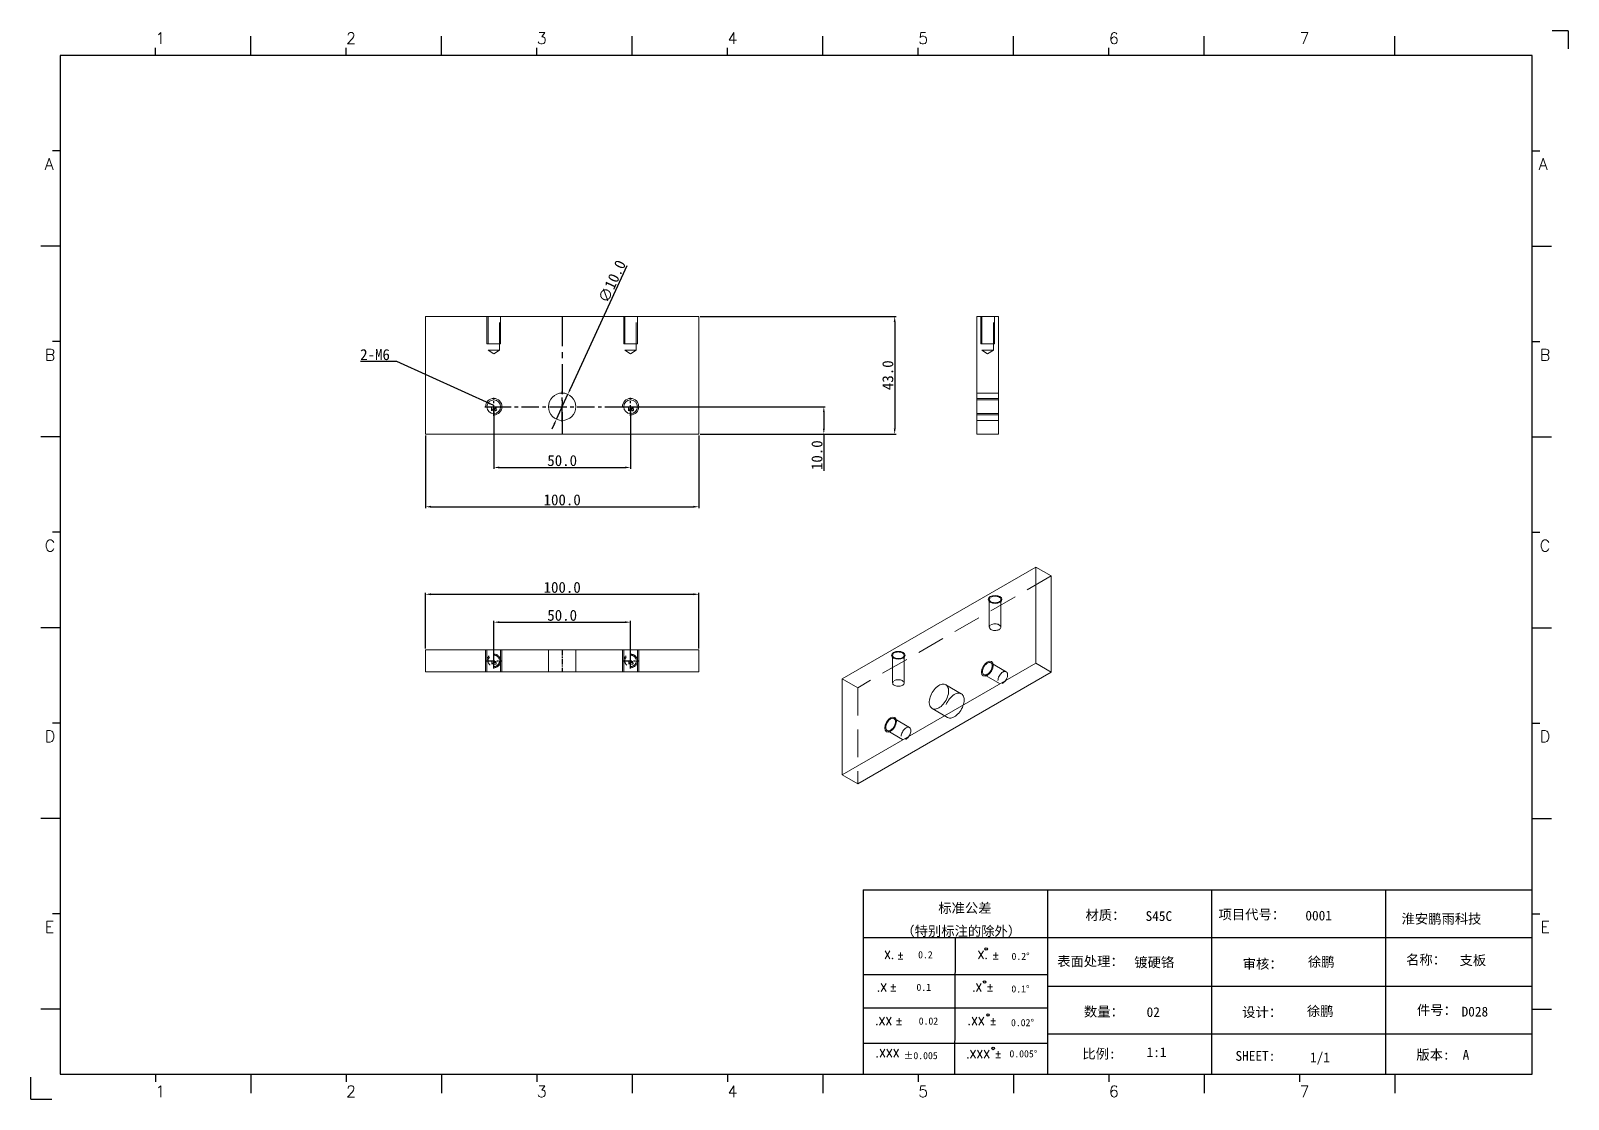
# Model space of a CAD drawing. Extents: x 83 to 30050, y -7164 to 695.
# Drawn here: x 29488 to 30050, y -3771 to -3380 of the extents above; entities that cross this region are included whole.
import ezdxf
from ezdxf.enums import TextEntityAlignment as Align

# ---------------------------------------------------------------- set-up
doc = ezdxf.new("R2010")
doc.units = 0
doc.header["$LTSCALE"] = 8
doc.header["$MEASUREMENT"] = 0
doc.header["$PDSIZE"] = 5
doc.linetypes.add('CENTER', pattern=[2, 1.25, -0.25, 0.25, -0.25])
doc.linetypes.add('HIDDEN', pattern=[1.905, 1.27, -0.635])
doc.layers.get('0').update_dxf_attribs({"linetype": 'CONTINUOUS'})
doc.layers.get('Defpoints').update_dxf_attribs({"linetype": 'CONTINUOUS'})
doc.layers.add('41', color=3, linetype='CONTINUOUS')
doc.layers.add('dim', color=82, linetype='CONTINUOUS', lineweight=9)
doc.layers.add('screw', color=33, linetype='CONTINUOUS', lineweight=13)
doc.styles.add('SIMPLEX', font='SIMPLEX')
doc.styles.get("Standard").update_dxf_attribs({"font": '', "height": 4})
doc.styles.add('TXT', font='txt.shx', dxfattribs={"bigfont": 'gbcbig.shx'})
doc.styles.get('Standard').set_extended_font_data('SimSun')
doc.dimstyles.new('ISO-25', dxfattribs={"dimtxt": 6, "dimasz": 2.5, "dimexe": 1.25, "dimexo": 0.625, "dimtad": 1, "dimdec": 1, "dimzin": 1, "dimdsep": 46, "dimtxsty": 'Standard', "dimcen": 2.5, "dimadec": 0, "dimazin": 0, "dimtm": 1e-09, "dimtfac": 1, "dimtdec": 1, "dimtmove": 0, "dimatfit": 3, "dimfxl": 1, "dimtolj": 1, "dimtzin": 0, "dimarcsym": 0})

# ---------------------------------------------------------------- blocks, each defined once
blk = doc.blocks.new('A$C0BB32EA6')
at = {"layer": '41'}
for p, q in [((90.21, 427.84), (90.21, 435.66)), ((168.4, 427.84), (168.4, 435.66)), ((168.4, 427.84), (168.4, 435.66)), ((168.4, 427.84), (168.4, 435.66)), ((246.58, 427.84), (246.58, 435.66)), ((246.58, 427.84), (246.58, 435.66)), ((324.77, 427.84), (324.77, 435.66)), ((402.96, 427.84), (402.96, 435.66)), ((481.15, 427.84), (481.15, 435.66)), ((559.34, 427.84), (559.34, 435.66)), ((51.11, 427.84), (51.11, 430.97)), ((129.3, 427.84), (129.3, 430.97)), ((129.3, 427.84), (129.3, 430.97)), ((129.3, 427.84), (129.3, 430.97)), ((207.49, 427.84), (207.49, 430.97)), ((207.49, 427.84), (207.49, 430.97)), ((285.68, 427.84), (285.68, 430.97)), ((363.87, 427.84), (363.87, 430.97)), ((442.06, 427.84), (442.06, 430.97)), ((615.63, 427.84), (12.02, 427.84)), ((12.02, 427.84), (12.02, 10.32)), ((615.63, 10.32), (615.63, 427.84)), ((12.02, 388.75), (8.89, 388.75)), ((615.63, 388.75), (618.76, 388.75)), ((12.02, 349.66), (4.2, 349.66)), ((615.63, 349.66), (623.45, 349.66)), ((12.02, 310.56), (8.89, 310.56)), ((615.63, 310.56), (618.76, 310.56)), ((12.02, 271.47), (4.2, 271.47)), ((615.63, 271.47), (623.45, 271.47)), ((12.02, 232.37), (8.89, 232.37)), ((615.63, 232.37), (618.76, 232.37)), ((12.02, 193.28), (4.2, 193.28)), ((615.63, 193.28), (623.45, 193.28)), ((12.02, 154.18), (8.89, 154.18)), ((615.63, 154.18), (618.76, 154.18)), ((12.02, 115.09), (4.2, 115.09)), ((615.63, 115.09), (623.45, 115.09)), ((341.34, 85.85), (615.63, 85.85)), ((341.34, 85.85), (341.34, 10.32)), ((416.87, 85.85), (416.87, 10.32)), ((484.16, 85.85), (484.16, 10.32)), ((555.4, 85.7), (555.4, 10.17)), ((12.02, 76), (8.89, 76)), ((615.63, 76), (618.76, 76)), ((615.63, 66.14), (341.34, 66.14)), ((378.86, 10.02), (379.1, 65.84)), ((341.34, 51.12), (416.87, 51.12)), ((615.63, 46.17), (416.87, 46.17)), ((12.02, 36.9), (4.2, 36.9)), ((341.34, 37.5), (401.12, 37.5)), ((341.34, 37.5), (416.87, 37.5)), ((615.63, 36.9), (623.45, 36.9)), ((615.63, 26.74), (416.87, 26.74)), ((341.34, 23.05), (401.87, 23.05)), ((341.34, 23.05), (401.87, 23.05)), ((341.34, 23.05), (401.87, 23.05)), ((341.34, 23.05), (401.87, 23.05)), ((341.34, 23.05), (401.87, 23.05)), ((341.34, 23.05), (416.87, 23.05)), ((12.02, 10.32), (615.63, 10.32)), ((51.11, 10.32), (51.11, 7.19)), ((90.21, 10.32), (90.21, 2.5)), ((129.3, 10.32), (129.3, 7.19)), ((168.4, 10.32), (168.4, 2.5)), ((207.49, 10.32), (207.49, 7.19)), ((246.58, 10.32), (246.58, 2.5)), ((285.68, 10.32), (285.68, 7.19)), ((324.77, 10.32), (324.77, 2.5)), ((326.34, 10.32), (401.87, 10.32)), ((363.87, 10.32), (363.87, 7.19)), ((402.96, 10.32), (402.96, 2.5)), ((442.06, 10.32), (442.06, 7.19)), ((481.15, 10.32), (481.15, 2.5)), ((520.24, 10.32), (520.24, 7.19)), ((559.34, 10.32), (559.34, 2.5))]:
    blk.add_line(p, q, dxfattribs=at)
at = {"layer": '41', "linetype": 'Continuous'}
for p, q in [((630.37, 437.94), (623.79, 437.94)), ((630.37, 437.94), (630.37, 430.59)), ((0, 0), (0, 8.98)), ((0, 0), (8.64, 0))]:
    blk.add_line(p, q, dxfattribs=at)
at = {"layer": '41'}
for centre in [(391.73, 61.61), (391.07, 48.04), (392.49, 34.54), (394.6, 20.83)]:
    blk.add_circle(centre, 0.516, dxfattribs=at)
at = {"layer": '41', "style": 'SIMPLEX'}
for s, height, p in [('1', 4.69, (51.11, 432.54)), ('2', 4.69, (129.3, 432.54)), ('3', 4.69, (207.49, 432.54)), ('4', 4.69, (285.68, 432.54)), ('5', 4.69, (363.87, 432.54)), ('6', 4.69, (442.06, 432.54)), ('7', 4.69, (520.24, 432.54)), ('A', 4.75, (5.76, 380.93)), ('A', 4.75, (618.27, 380.93)), ('B', 4.75, (5.76, 302.74)), ('B', 4.75, (618.72, 302.74)), ('C', 4.75, (5.76, 224.55)), ('C', 4.75, (618.72, 224.55)), ('D', 4.75, (5.76, 146.37)), ('D', 4.75, (618.72, 146.37)), ('E', 4.75, (5.76, 68.18)), ('E', 4.75, (618.95, 68.18)), ('X.', 3.284, (349.84, 57.49)), ('%%p', 3.284, (355.04, 57.36)), ('X.', 3.284, (388.21, 57.49)), ('%%p', 3.284, (394.07, 57.36)), ('.X', 3.284, (346.89, 44.16)), ('%%p', 3.284, (352.09, 44.33)), ('.X', 3.284, (385.9, 44.16)), ('%%p', 3.284, (391.76, 44.33)), ('.XX', 3.284, (346.2, 30.42)), ('%%p', 3.284, (354.44, 30.46)), ('.XX', 3.284, (384.11, 30.42)), ('%%p', 3.284, (393.01, 30.46)), ('.XXX', 3.284, (383.48, 16.83)), ('%%p', 3.284, (395.11, 16.95)), ('1', 4.69, (51.11, 0.87)), ('2', 4.69, (129.3, 0.87)), ('3', 4.69, (207.49, 0.87)), ('4', 4.69, (285.68, 0.87)), ('5', 4.69, (363.87, 0.87)), ('6', 4.69, (442.06, 0.87)), ('7', 4.69, (520.24, 0.87))]:
    blk.add_text(s, height=height, dxfattribs=at).set_placement(p)
at = {"layer": '41', "linetype": 'Continuous'}
for s, p in [('标准公差', (372.08, 76.36)), ('材质：', (432.42, 73.5)), ('项目代号：', (486.99, 73.71)), ('淮安鹏雨科技', (562.04, 71.96)), ('（特别标注的除外）', (356.94, 66.94)), ('表面处理：', (420.83, 54.55)), ('审核：', (496.9, 53.5)), ('名称：', (563.9, 55.18)), ('数量：', (431.79, 33.91)), ('设计：', (496.69, 33.7)), ('件号：', (568.32, 34.55)), ('比例:', (431.16, 16.65)), ('SHEET:', (493.95, 15.75)), ('1/1', (524.5, 15.18)), ('版本:', (568.11, 16.23))]:
    blk.add_text(s, height=4, dxfattribs=at).set_placement(p)
at = {"layer": '41'}
for s, p in [('0.2', (363.82, 57.75)), ('0.2%%D', (402.12, 57.11)), ('0.1', (363.14, 44.41)), ('0.1%%D', (402.07, 43.76)), ('0.02', (364.07, 30.58)), ('0.02%%D', (401.9, 29.93)), ('0.005%%D', (401.27, 17.16))]:
    blk.add_text(s, height=2.929, dxfattribs=at).set_placement(p)
at = {"layer": '41', "style": 'SIMPLEX'}
blk.add_text('.XXX', height=3.284, dxfattribs=at).set_placement((351.31, 18.87), align=Align.MIDDLE_CENTER)
at = {"layer": '41'}
blk.add_text('%%P0.005', height=2.929, dxfattribs=at).set_placement((364.87, 17.89), align=Align.MIDDLE_CENTER)
at = {"layer": '41', "linetype": 'Continuous'}
for tag, p in [('材质', (457.07, 73.08)), ('代号', (522.6, 73.29)), ('表面处理', (452.44, 54.13)), ('审核', (523.65, 54.34)), ('名称', (585.81, 54.97)), ('数量', (457.5, 33.7)), ('设计', (523.23, 34.13)), ('件号', (586.65, 33.91)), ('比例', (457.5, 17.28)), ('版本', (587.08, 16.23))]:
    blk.add_attdef(tag, p, '', height=4, dxfattribs=at)
blk = doc.blocks.new('screw_m6_l')
at = {"layer": 'screw', "color": 1, "linetype": 'CENTER', "ltscale": 0.381}
for p, q in [((-3.3, 0), (3.3, 0)), ((0, -3.3), (0, 3.3))]:
    blk.add_line(p, q, dxfattribs=at)
at = {"layer": 'screw', "color": 33}
blk.add_circle((0, 0), 2.5, dxfattribs=at)
at = {"layer": 'screw', "color": 92}
blk.add_arc((0, 0), 3, 270, 180, dxfattribs=at)
at = {"layer": 'screw', "color": 6, "style": 'TXT'}
blk.add_text('M6', height=1.2, dxfattribs=at).set_placement((-1.02, -1.5))
blk = doc.blocks.new('*D1216')
at = {"layer": 'Defpoints', "color": 0}
for p in [(29657.27, -3517.67), (29707.27, -3517.67), (29707.27, -3539.88)]:
    blk.add_point(p, dxfattribs=at)
at = {"layer": 'dim', "color": 0, "lineweight": -2}
for p, q in [((29657.27, -3518.17), (29657.27, -3540.38)), ((29707.27, -3518.17), (29707.27, -3540.38)), ((29659.27, -3539.88), (29705.27, -3539.88))]:
    blk.add_line(p, q, dxfattribs=at)
at = {"layer": 'dim', "color": 0}
for points in [[(29659.27, -3539.55), (29659.27, -3540.22), (29657.27, -3539.88)], [(29705.27, -3539.55), (29705.27, -3540.22), (29707.27, -3539.88)]]:
    blk.add_solid(points, dxfattribs=at)
at = {"layer": 'dim', "color": 0, "insert": (29682.27, -3537.38), "char_height": 4, "attachment_point": 5}
blk.add_mtext('\\A1;50.0', dxfattribs=at)
blk = doc.blocks.new('*D1217')
at = {"layer": 'Defpoints', "color": 0}
for p in [(29632.27, -3527.67), (29732.27, -3527.67), (29732.27, -3554.24)]:
    blk.add_point(p, dxfattribs=at)
at = {"layer": 'dim', "color": 0, "lineweight": -2}
for p, q in [((29632.27, -3528.17), (29632.27, -3554.74)), ((29732.27, -3528.17), (29732.27, -3554.74)), ((29634.27, -3554.24), (29730.27, -3554.24))]:
    blk.add_line(p, q, dxfattribs=at)
at = {"layer": 'dim', "color": 0}
for points in [[(29634.27, -3553.9), (29634.27, -3554.57), (29632.27, -3554.24)], [(29730.27, -3553.9), (29730.27, -3554.57), (29732.27, -3554.24)]]:
    blk.add_solid(points, dxfattribs=at)
at = {"layer": 'dim', "color": 0, "insert": (29682.27, -3551.74), "char_height": 4, "attachment_point": 5}
blk.add_mtext('\\A1;100.0', dxfattribs=at)
blk = doc.blocks.new('*D1219')
at = {"layer": 'Defpoints', "color": 0}
for p in [(29684.36, -3513.13), (29680.19, -3522.22)]:
    blk.add_point(p, dxfattribs=at)
at = {"layer": 'dim', "color": 0, "lineweight": -2}
for p, q in [((29705.88, -3466.16), (29685.19, -3511.31)), ((29680.19, -3522.22), (29684.36, -3513.13)), ((29679.36, -3524.04), (29678.53, -3525.86))]:
    blk.add_line(p, q, dxfattribs=at)
at = {"layer": 'dim', "color": 0}
for points in [[(29684.89, -3511.17), (29685.49, -3511.45), (29684.36, -3513.13)], [(29679.06, -3523.9), (29679.66, -3524.18), (29680.19, -3522.22)]]:
    blk.add_solid(points, dxfattribs=at)
at = {"layer": 'dim', "color": 0, "insert": (29700.51, -3471.89), "char_height": 4, "attachment_point": 5, "rotation": 65.3822}
blk.add_mtext('\\A1;∅10.0', dxfattribs=at)
blk = doc.blocks.new('screw_m5_g')
at = {"layer": 'screw', "color": 1, "linetype": 'CENTER', "ltscale": 0.3175}
for p, q in [((-2.75, 0), (2.75, 0)), ((0, -2.75), (0, 2.75))]:
    blk.add_line(p, q, dxfattribs=at)
at = {"layer": 'screw', "color": 33, "linetype": 'HIDDEN', "ltscale": 0.3175}
blk.add_circle((0, 0), 2.1, dxfattribs=at)
at = {"layer": 'screw', "color": 92, "linetype": 'HIDDEN', "ltscale": 0.3175}
blk.add_arc((0, 0), 2.5, 270, 180, dxfattribs=at)
at = {"layer": 'screw', "color": 6, "style": 'TXT'}
blk.add_text('M5', height=1, dxfattribs=at).set_placement((-0.85, -1.25))
blk = doc.blocks.new('*D1222')
at = {"layer": 'Defpoints', "color": 0}
for p in [(29707.27, -3596.43), (29657.27, -3610.57), (29707.27, -3610.57)]:
    blk.add_point(p, dxfattribs=at)
at = {"layer": 'dim', "color": 0, "lineweight": -2}
for p, q in [((29657.27, -3610.07), (29657.27, -3595.93)), ((29659.27, -3596.43), (29705.27, -3596.43)), ((29707.27, -3610.07), (29707.27, -3595.93))]:
    blk.add_line(p, q, dxfattribs=at)
at = {"layer": 'dim', "color": 0}
for points in [[(29659.27, -3596.1), (29659.27, -3596.76), (29657.27, -3596.43)], [(29705.27, -3596.1), (29705.27, -3596.76), (29707.27, -3596.43)]]:
    blk.add_solid(points, dxfattribs=at)
at = {"layer": 'dim', "color": 0, "insert": (29682.27, -3593.93), "char_height": 4, "attachment_point": 5}
blk.add_mtext('\\A1;50.0', dxfattribs=at)
blk = doc.blocks.new('*D1223')
at = {"layer": 'Defpoints', "color": 0}
for p in [(29732.27, -3586.22), (29632.27, -3606.57), (29732.27, -3606.57)]:
    blk.add_point(p, dxfattribs=at)
at = {"layer": 'dim', "color": 0, "lineweight": -2}
for p, q in [((29632.27, -3606.07), (29632.27, -3585.72)), ((29732.27, -3606.07), (29732.27, -3585.72)), ((29634.27, -3586.22), (29730.27, -3586.22))]:
    blk.add_line(p, q, dxfattribs=at)
at = {"layer": 'dim', "color": 0}
for points in [[(29634.27, -3585.89), (29634.27, -3586.56), (29632.27, -3586.22)], [(29730.27, -3585.89), (29730.27, -3586.56), (29732.27, -3586.22)]]:
    blk.add_solid(points, dxfattribs=at)
at = {"layer": 'dim', "color": 0, "insert": (29682.27, -3583.72), "char_height": 4, "attachment_point": 5}
blk.add_mtext('\\A1;100.0', dxfattribs=at)
blk = doc.blocks.new('*D1390')
at = {"layer": 'Defpoints', "color": 0}
for p in [(29707.27, -3517.67), (29732.27, -3527.67), (29777.93, -3527.67)]:
    blk.add_point(p, dxfattribs=at)
at = {"layer": 'dim', "color": 0, "lineweight": -2}
for p, q in [((29707.77, -3517.67), (29778.43, -3517.67)), ((29777.93, -3519.67), (29777.93, -3525.67)), ((29732.77, -3527.67), (29778.43, -3527.67)), ((29777.93, -3527.67), (29777.93, -3541.12))]:
    blk.add_line(p, q, dxfattribs=at)
at = {"layer": 'dim', "color": 0}
for points in [[(29777.59, -3519.67), (29778.26, -3519.67), (29777.93, -3517.67)], [(29777.59, -3525.67), (29778.26, -3525.67), (29777.93, -3527.67)]]:
    blk.add_solid(points, dxfattribs=at)
at = {"layer": 'dim', "color": 0, "insert": (29775.43, -3535.4), "char_height": 4, "attachment_point": 5, "rotation": 90}
blk.add_mtext('\\A1;10.0', dxfattribs=at)
blk = doc.blocks.new('*D1391')
at = {"layer": 'Defpoints', "color": 0}
for p in [(29732.27, -3484.67), (29732.27, -3527.67), (29803.83, -3527.67)]:
    blk.add_point(p, dxfattribs=at)
at = {"layer": 'dim', "color": 0, "lineweight": -2}
for p, q in [((29732.77, -3484.67), (29804.33, -3484.67)), ((29803.83, -3486.67), (29803.83, -3525.67)), ((29732.77, -3527.67), (29804.33, -3527.67))]:
    blk.add_line(p, q, dxfattribs=at)
at = {"layer": 'dim', "color": 0}
for points in [[(29803.49, -3486.67), (29804.16, -3486.67), (29803.83, -3484.67)], [(29803.49, -3525.67), (29804.16, -3525.67), (29803.83, -3527.67)]]:
    blk.add_solid(points, dxfattribs=at)
at = {"layer": 'dim', "color": 0, "insert": (29801.33, -3506.17), "char_height": 4, "attachment_point": 5, "rotation": 90}
blk.add_mtext('\\A1;43.0', dxfattribs=at)

msp = doc.modelspace()

# ---------------------------------------------------------------- linework, layer by layer
at = {"color": 7, "linetype": 'Continuous', "lineweight": 15}
for p, q in [((29732.275, -3484.674), (29632.275, -3484.674)), ((29632.275, -3484.674), (29632.275, -3527.674)), ((29732.275, -3527.674), (29732.275, -3484.674)), ((29833.797, -3527.674), (29833.797, -3484.674)), ((29833.797, -3484.674), (29841.797, -3484.674)), ((29841.797, -3527.674), (29841.797, -3484.674)), ((29632.275, -3527.674), (29732.275, -3527.674)), ((29833.797, -3527.674), (29841.797, -3527.674)), ((29855.368, -3576.274), (29784.657, -3617.094)), ((29855.368, -3611.385), (29855.368, -3576.274)), ((29855.368, -3576.274), (29861.025, -3579.54)), ((29861.025, -3614.651), (29861.025, -3579.54)), ((29632.275, -3606.565), (29732.275, -3606.565)), ((29632.275, -3606.565), (29632.275, -3614.565)), ((29732.275, -3606.565), (29732.275, -3614.565)), ((29784.657, -3652.206), (29855.368, -3611.385)), ((29855.368, -3611.385), (29861.025, -3614.651)), ((29632.275, -3614.565), (29732.275, -3614.565)), ((29784.657, -3617.094), (29784.657, -3652.206)), ((29790.314, -3655.471), (29861.025, -3614.651)), ((29784.657, -3652.206), (29790.314, -3655.471))]:
    msp.add_line(p, q, dxfattribs=at)
at = {"color": 7, "linetype": 'Continuous', "lineweight": 0}
for p, q in [((29654.775, -3484.674), (29654.775, -3494.674)), ((29659.775, -3484.674), (29659.775, -3494.674)), ((29704.775, -3484.674), (29704.775, -3494.674)), ((29709.775, -3484.674), (29709.775, -3494.674)), ((29835.297, -3484.674), (29835.297, -3494.674)), ((29835.297, -3484.674), (29835.297, -3494.674)), ((29840.297, -3484.674), (29840.297, -3494.674)), ((29840.297, -3484.674), (29840.297, -3494.674)), ((29833.797, -3514.674), (29841.797, -3514.674)), ((29833.797, -3514.674), (29841.797, -3514.674)), ((29833.797, -3520.674), (29841.797, -3520.674)), ((29833.797, -3520.674), (29841.797, -3520.674)), ((29654.275, -3606.565), (29654.275, -3614.565)), ((29660.275, -3606.565), (29660.275, -3614.565)), ((29704.275, -3606.565), (29704.275, -3614.565)), ((29710.275, -3606.565), (29710.275, -3614.565))]:
    msp.add_line(p, q, dxfattribs=at)
at = {"color": 7, "linetype": 'HIDDEN', "lineweight": 0}
for p, q in [((29655.175, -3484.674), (29655.175, -3497.074)), ((29659.375, -3497.074), (29659.375, -3484.674)), ((29705.175, -3484.674), (29705.175, -3497.074)), ((29709.375, -3497.074), (29709.375, -3484.674)), ((29835.697, -3484.674), (29835.697, -3497.074)), ((29839.897, -3497.074), (29839.897, -3484.674)), ((29654.775, -3494.674), (29659.775, -3494.674)), ((29704.775, -3494.674), (29709.775, -3494.674)), ((29835.297, -3494.674), (29840.297, -3494.674)), ((29835.297, -3494.674), (29840.297, -3494.674)), ((29655.175, -3497.074), (29657.275, -3497.074)), ((29655.175, -3497.074), (29657.275, -3498.336)), ((29657.275, -3497.074), (29659.375, -3497.074)), ((29657.275, -3498.336), (29659.375, -3497.074)), ((29705.175, -3497.074), (29707.275, -3497.074)), ((29705.175, -3497.074), (29707.275, -3498.336)), ((29707.275, -3497.074), (29709.375, -3497.074)), ((29707.275, -3498.336), (29709.375, -3497.074)), ((29835.697, -3497.074), (29839.897, -3497.074)), ((29835.697, -3497.074), (29837.797, -3498.336)), ((29837.797, -3498.336), (29839.897, -3497.074)), ((29841.797, -3512.674), (29833.797, -3512.674)), ((29841.797, -3515.174), (29833.797, -3515.174)), ((29833.797, -3520.174), (29841.797, -3520.174)), ((29833.797, -3522.674), (29841.797, -3522.674)), ((29861.025, -3579.54), (29790.314, -3620.36)), ((29838.419, -3588.112), (29838.419, -3598.237)), ((29842.619, -3598.237), (29842.619, -3588.112)), ((29654.775, -3606.565), (29654.775, -3614.565)), ((29659.775, -3614.565), (29659.775, -3606.565)), ((29677.275, -3606.565), (29677.275, -3614.565)), ((29687.275, -3614.565), (29687.275, -3606.565)), ((29704.775, -3606.565), (29704.775, -3614.565)), ((29709.775, -3614.565), (29709.775, -3606.565)), ((29803.063, -3608.522), (29803.063, -3618.647)), ((29807.263, -3618.647), (29807.263, -3608.522)), ((29844.597, -3614.525), (29838.94, -3611.26)), ((29784.657, -3617.094), (29790.314, -3620.36)), ((29828.169, -3622.565), (29822.512, -3619.3)), ((29836.44, -3615.59), (29842.097, -3618.856)), ((29790.314, -3620.36), (29790.314, -3655.471)), ((29817.513, -3627.96), (29823.17, -3631.226)), ((29801.085, -3636), (29806.742, -3639.266)), ((29809.242, -3634.936), (29803.585, -3631.67))]:
    msp.add_line(p, q, dxfattribs=at)
at = {"color": 1, "linetype": 'CENTER', "ltscale": 1.0922}
msp.add_line((29682.275, -3484.674), (29682.275, -3527.674), dxfattribs=at)
at = {"color": 1, "linetype": 'CENTER', "ltscale": 0.635}
for p, q in [((29682.275, -3523.174), (29682.275, -3512.174)), ((29657.275, -3517.674), (29707.275, -3517.674))]:
    msp.add_line(p, q, dxfattribs=at)
at = {"color": 1, "linetype": 'CENTER', "ltscale": 0.381}
for p, q in [((29653.975, -3517.674), (29660.575, -3517.674)), ((29657.275, -3520.974), (29657.275, -3514.374)), ((29703.975, -3517.674), (29710.575, -3517.674)), ((29707.275, -3520.974), (29707.275, -3514.374))]:
    msp.add_line(p, q, dxfattribs=at)
at = {"color": 1, "linetype": 'CENTER', "ltscale": 0.3175}
for p, q in [((29657.275, -3613.315), (29657.275, -3607.815)), ((29707.275, -3613.315), (29707.275, -3607.815)), ((29654.525, -3610.565), (29660.025, -3610.565)), ((29704.525, -3610.565), (29710.025, -3610.565))]:
    msp.add_line(p, q, dxfattribs=at)
at = {"color": 1, "linetype": 'CENTER', "ltscale": 0.2032}
msp.add_line((29682.275, -3606.565), (29682.275, -3614.565), dxfattribs=at)
at = {"color": 7, "linetype": 'Continuous', "lineweight": 0, "flags": 128}
for points in [[(29838.751, -3587.091), (29838.209, -3587.559), (29838.019, -3588.112), (29838.209, -3588.664), (29838.751, -3589.132), (29839.562, -3589.445), (29840.519, -3589.555), (29841.475, -3589.445), (29842.286, -3589.132), (29842.828, -3588.664), (29843.019, -3588.112), (29842.828, -3587.559), (29842.286, -3587.091), (29841.475, -3586.778), (29840.519, -3586.669), (29839.562, -3586.778), (29838.751, -3587.091)], [(29803.395, -3607.501), (29802.854, -3607.97), (29802.663, -3608.522), (29802.854, -3609.074), (29803.395, -3609.543), (29804.207, -3609.855), (29805.163, -3609.965), (29806.12, -3609.855), (29806.931, -3609.543), (29807.473, -3609.074), (29807.663, -3608.522), (29807.473, -3607.97), (29806.931, -3607.501), (29806.12, -3607.189), (29805.163, -3607.079), (29804.207, -3607.189), (29803.395, -3607.501)], [(29837.69, -3615.874), (29836.878, -3616.157), (29836.19, -3616.023), (29835.73, -3615.494), (29835.569, -3614.649), (29835.73, -3613.619), (29836.19, -3612.559), (29836.878, -3611.63), (29837.69, -3610.975), (29838.502, -3610.693), (29839.19, -3610.827), (29839.65, -3611.356), (29839.811, -3612.2), (29839.65, -3613.231), (29839.19, -3614.291), (29838.502, -3615.219), (29837.69, -3615.874)], [(29802.335, -3636.285), (29801.523, -3636.567), (29800.835, -3636.433), (29800.375, -3635.904), (29800.213, -3635.06), (29800.375, -3634.029), (29800.835, -3632.969), (29801.523, -3632.041), (29802.335, -3631.385), (29803.147, -3631.103), (29803.835, -3631.237), (29804.295, -3631.766), (29804.456, -3632.61), (29804.295, -3633.641), (29803.835, -3634.701), (29803.147, -3635.63), (29802.335, -3636.285)]]:
    msp.add_lwpolyline(points, dxfattribs=at)
at = {"color": 7, "linetype": 'HIDDEN', "lineweight": 0, "flags": 128}
for points in [[(29839.034, -3587.255), (29839.342, -3587.108), (29839.692, -3586.997), (29840.072, -3586.927), (29840.469, -3586.9), (29840.867, -3586.916), (29841.252, -3586.976), (29841.612, -3587.077), (29841.931, -3587.215), (29842.2, -3587.385), (29842.408, -3587.582), (29842.547, -3587.798), (29842.613, -3588.025), (29842.604, -3588.256), (29842.519, -3588.481), (29842.362, -3588.693), (29842.138, -3588.884), (29841.856, -3589.047), (29841.525, -3589.176), (29841.158, -3589.267), (29840.768, -3589.316), (29840.369, -3589.321), (29839.975, -3589.283), (29839.601, -3589.202), (29839.26, -3589.082), (29838.965, -3588.927), (29838.725, -3588.743), (29838.551, -3588.535), (29838.448, -3588.313), (29838.419, -3588.083), (29838.467, -3587.854), (29838.588, -3587.635), (29838.779, -3587.432), (29839.034, -3587.255)], [(29839.034, -3597.38), (29839.342, -3597.233), (29839.692, -3597.122), (29840.072, -3597.052), (29840.469, -3597.025), (29840.867, -3597.041), (29841.252, -3597.101), (29841.612, -3597.202), (29841.931, -3597.34), (29842.2, -3597.51), (29842.408, -3597.707), (29842.547, -3597.923), (29842.613, -3598.15), (29842.604, -3598.381), (29842.519, -3598.606), (29842.362, -3598.818), (29842.138, -3599.009), (29841.856, -3599.172), (29841.525, -3599.301), (29841.158, -3599.392), (29840.768, -3599.441), (29840.369, -3599.446), (29839.975, -3599.408), (29839.601, -3599.327), (29839.26, -3599.207), (29838.965, -3599.052), (29838.725, -3598.868), (29838.551, -3598.661), (29838.448, -3598.438), (29838.419, -3598.208), (29838.467, -3597.979), (29838.588, -3597.76), (29838.779, -3597.557), (29839.034, -3597.38)], [(29803.678, -3607.665), (29803.986, -3607.518), (29804.337, -3607.408), (29804.717, -3607.337), (29805.113, -3607.31), (29805.511, -3607.326), (29805.897, -3607.386), (29806.256, -3607.487), (29806.576, -3607.625), (29806.844, -3607.795), (29807.052, -3607.992), (29807.192, -3608.208), (29807.258, -3608.436), (29807.248, -3608.666), (29807.164, -3608.891), (29807.006, -3609.103), (29806.783, -3609.294), (29806.5, -3609.457), (29806.17, -3609.586), (29805.803, -3609.677), (29805.413, -3609.726), (29805.013, -3609.731), (29804.62, -3609.693), (29804.246, -3609.612), (29803.905, -3609.492), (29803.609, -3609.337), (29803.37, -3609.153), (29803.196, -3608.946), (29803.092, -3608.723), (29803.064, -3608.493), (29803.111, -3608.264), (29803.233, -3608.045), (29803.424, -3607.842), (29803.678, -3607.665)], [(29803.678, -3617.79), (29803.986, -3617.643), (29804.337, -3617.533), (29804.717, -3617.462), (29805.113, -3617.435), (29805.511, -3617.452), (29805.897, -3617.511), (29806.256, -3617.612), (29806.576, -3617.75), (29806.844, -3617.921), (29807.052, -3618.117), (29807.192, -3618.333), (29807.258, -3618.561), (29807.248, -3618.791), (29807.164, -3619.016), (29807.006, -3619.228), (29806.783, -3619.419), (29806.5, -3619.582), (29806.17, -3619.711), (29805.803, -3619.802), (29805.413, -3619.851), (29805.013, -3619.856), (29804.62, -3619.818), (29804.246, -3619.738), (29803.905, -3619.618), (29803.609, -3619.463), (29803.37, -3619.278), (29803.196, -3619.071), (29803.092, -3618.848), (29803.064, -3618.618), (29803.111, -3618.389), (29803.233, -3618.17), (29803.424, -3617.968), (29803.678, -3617.79)], [(29841.579, -3617.711), (29841.606, -3617.341), (29841.686, -3616.951), (29841.816, -3616.554), (29841.993, -3616.16), (29842.211, -3615.783), (29842.463, -3615.433), (29842.742, -3615.121), (29843.04, -3614.857), (29843.347, -3614.649), (29843.654, -3614.503), (29843.952, -3614.423), (29844.231, -3614.412), (29844.483, -3614.471), (29844.701, -3614.597), (29844.878, -3614.786), (29845.008, -3615.033), (29845.088, -3615.331), (29845.115, -3615.67), (29845.088, -3616.04), (29845.008, -3616.43), (29844.878, -3616.827), (29844.701, -3617.221), (29844.483, -3617.598), (29844.231, -3617.948), (29843.952, -3618.26), (29843.654, -3618.524), (29843.347, -3618.732), (29843.04, -3618.878), (29842.742, -3618.958), (29842.463, -3618.969), (29842.211, -3618.91), (29841.993, -3618.784), (29841.816, -3618.595), (29841.686, -3618.348), (29841.606, -3618.05), (29841.579, -3617.711)], [(29829.205, -3624.855), (29829.178, -3624.368), (29829.098, -3623.92), (29828.966, -3623.518), (29828.784, -3623.166), (29828.555, -3622.871), (29828.282, -3622.637), (29827.97, -3622.467), (29827.622, -3622.365), (29827.245, -3622.331), (29826.844, -3622.367), (29826.426, -3622.471), (29825.996, -3622.642), (29825.56, -3622.878), (29825.127, -3623.174), (29824.702, -3623.527), (29824.291, -3623.931), (29823.902, -3624.38), (29823.539, -3624.867), (29823.208, -3625.385), (29822.915, -3625.926), (29822.663, -3626.482), (29822.457, -3627.043), (29822.3, -3627.603), (29822.194, -3628.152), (29822.141, -3628.681), (29822.141, -3629.184), (29822.194, -3629.652), (29822.3, -3630.078), (29822.457, -3630.456), (29822.663, -3630.78), (29822.915, -3631.045), (29823.208, -3631.247), (29823.539, -3631.384), (29823.902, -3631.452), (29824.291, -3631.451), (29824.702, -3631.381), (29825.127, -3631.243), (29825.56, -3631.039), (29825.996, -3630.773), (29826.426, -3630.447), (29826.844, -3630.068), (29827.245, -3629.64), (29827.622, -3629.172), (29827.97, -3628.668), (29828.282, -3628.138), (29828.555, -3627.589), (29828.784, -3627.029), (29828.966, -3626.467), (29829.098, -3625.912), (29829.178, -3625.372), (29829.205, -3624.855)], [(29806.224, -3638.121), (29806.251, -3637.751), (29806.331, -3637.361), (29806.461, -3636.964), (29806.637, -3636.57), (29806.855, -3636.193), (29807.108, -3635.843), (29807.387, -3635.531), (29807.685, -3635.268), (29807.992, -3635.059), (29808.299, -3634.913), (29808.596, -3634.833), (29808.876, -3634.823), (29809.128, -3634.881), (29809.346, -3635.007), (29809.523, -3635.196), (29809.653, -3635.444), (29809.733, -3635.741), (29809.759, -3636.08), (29809.733, -3636.45), (29809.653, -3636.84), (29809.523, -3637.238), (29809.346, -3637.631), (29809.128, -3638.008), (29808.876, -3638.358), (29808.596, -3638.67), (29808.299, -3638.934), (29807.992, -3639.142), (29807.685, -3639.288), (29807.387, -3639.368), (29807.108, -3639.379), (29806.855, -3639.32), (29806.637, -3639.195), (29806.461, -3639.005), (29806.331, -3638.758), (29806.251, -3638.46), (29806.224, -3638.121)]]:
    msp.add_lwpolyline(points, dxfattribs=at)
at = {"color": 7, "linetype": 'Continuous', "lineweight": 15, "flags": 128}
for points in [[(29839.458, -3612.404), (29839.431, -3612.065), (29839.351, -3611.768), (29839.221, -3611.52), (29839.044, -3611.331), (29838.826, -3611.205), (29838.574, -3611.147), (29838.295, -3611.158), (29837.997, -3611.237), (29837.69, -3611.383), (29837.383, -3611.592), (29837.086, -3611.856), (29836.806, -3612.167), (29836.554, -3612.517), (29836.336, -3612.894), (29836.159, -3613.288), (29836.029, -3613.686), (29835.949, -3614.075), (29835.922, -3614.445), (29835.949, -3614.784), (29836.029, -3615.082), (29836.159, -3615.329), (29836.336, -3615.519), (29836.554, -3615.645), (29836.806, -3615.703), (29837.086, -3615.692), (29837.383, -3615.612), (29837.69, -3615.466), (29837.997, -3615.258), (29838.295, -3614.994), (29838.574, -3614.682), (29838.826, -3614.333), (29839.044, -3613.955), (29839.221, -3613.562), (29839.351, -3613.164), (29839.431, -3612.774), (29839.458, -3612.404)], [(29823.548, -3621.589), (29823.521, -3621.103), (29823.441, -3620.655), (29823.309, -3620.252), (29823.127, -3619.9), (29822.898, -3619.605), (29822.625, -3619.371), (29822.313, -3619.202), (29821.965, -3619.099), (29821.588, -3619.065), (29821.188, -3619.101), (29820.769, -3619.205), (29820.339, -3619.376), (29819.904, -3619.612), (29819.47, -3619.909), (29819.045, -3620.262), (29818.634, -3620.666), (29818.245, -3621.115), (29817.882, -3621.602), (29817.551, -3622.12), (29817.258, -3622.66), (29817.007, -3623.216), (29816.801, -3623.778), (29816.643, -3624.337), (29816.537, -3624.886), (29816.484, -3625.416), (29816.484, -3625.918), (29816.537, -3626.386), (29816.643, -3626.813), (29816.801, -3627.191), (29817.007, -3627.514), (29817.258, -3627.78), (29817.551, -3627.982), (29817.882, -3628.118), (29818.245, -3628.186), (29818.634, -3628.185), (29819.045, -3628.115), (29819.47, -3627.977), (29819.904, -3627.774), (29820.339, -3627.507), (29820.769, -3627.181), (29821.188, -3626.802), (29821.588, -3626.375), (29821.965, -3625.906), (29822.313, -3625.402), (29822.625, -3624.872), (29822.898, -3624.323), (29823.127, -3623.763), (29823.309, -3623.202), (29823.441, -3622.646), (29823.521, -3622.106), (29823.548, -3621.589)], [(29804.103, -3632.815), (29804.076, -3632.476), (29803.996, -3632.178), (29803.866, -3631.931), (29803.689, -3631.741), (29803.471, -3631.615), (29803.219, -3631.557), (29802.939, -3631.568), (29802.642, -3631.647), (29802.335, -3631.794), (29802.028, -3632.002), (29801.73, -3632.266), (29801.451, -3632.577), (29801.199, -3632.927), (29800.981, -3633.305), (29800.804, -3633.698), (29800.674, -3634.096), (29800.594, -3634.486), (29800.567, -3634.856), (29800.594, -3635.195), (29800.674, -3635.492), (29800.804, -3635.739), (29800.981, -3635.929), (29801.199, -3636.055), (29801.451, -3636.113), (29801.73, -3636.102), (29802.028, -3636.023), (29802.335, -3635.876), (29802.642, -3635.668), (29802.939, -3635.404), (29803.219, -3635.093), (29803.471, -3634.743), (29803.689, -3634.365), (29803.866, -3633.972), (29803.996, -3633.574), (29804.076, -3633.184), (29804.103, -3632.815)]]:
    msp.add_lwpolyline(points, dxfattribs=at)
at = {"color": 7, "linetype": 'Continuous', "lineweight": 15}
msp.add_circle((29682.275, -3517.674), 5, dxfattribs=at)

# ---------------------------------------------------------------- block references
at = {"layer": '41', "linetype": 'Continuous', "xscale": 0.8916100448277575, "yscale": 0.8916100448259385, "zscale": 0.8916100448256004}
msp.add_blockref('A$C0BB32EA6', (29488.006, -3770.762), dxfattribs=at).add_auto_attribs({'版本': 'A', '件号': 'D028', '名称': '支板', '设计': '徐鹏', '审核': '徐鹏', '代号': '0001', '比例': '1:1', '数量': '02', '表面处理': '镀硬铬', '材质': 'S45C'})
at = {"layer": 'screw'}
for name, p in [('screw_m6_l', (29657.275, -3517.674)), ('screw_m6_l', (29707.275, -3517.674)), ('screw_m5_g', (29657.275, -3610.565)), ('screw_m5_g', (29707.275, -3610.565))]:
    msp.add_blockref(name, p, dxfattribs=at)

# ---------------------------------------------------------------- texts
at = {"layer": 'dim', "insert": (29619.304, -3500.696), "char_height": 4, "attachment_point": 9}
msp.add_mtext('\\A1;2-M6 ', dxfattribs=at)

# ---------------------------------------------------------------- dimensions: what is measured, and where the dimension line sits
at = {"layer": 'dim'}
dim = msp.add_diameter_dim_2p(p1=(29680.192, -3522.22), p2=(29684.358, -3513.129), dimstyle='ISO-25', override={"dimtxt": 2.5, "dimasz": 2, "dimexe": 0.49975, "dimexo": 0.49975, "dimgap": 0.49975}, dxfattribs=at)
dim.commit()
dim.dimension.update_dxf_attribs({"geometry": '*D1219', "text_midpoint": (29702.778, -3472.928), "dimtype": 163})
for base, p1, picture, middle in [((29803.826, -3527.674), (29732.275, -3484.674), '*D1391', (29801.326, -3506.174)), ((29777.926, -3527.674), (29707.275, -3517.674), '*D1390', (29775.426, -3535.396))]:
    dim = msp.add_linear_dim(base=base, p1=p1, p2=(29732.275, -3527.674), angle=90, dimstyle='ISO-25', override={"dimtxt": 2.5, "dimasz": 2, "dimexe": 0.49975, "dimexo": 0.49975, "dimgap": 0.49975}, dxfattribs=at)
    dim.commit()
    dim.dimension.update_dxf_attribs({"geometry": picture, "text_midpoint": middle})
for base, p1, p2, picture, middle in [((29707.275, -3539.882), (29657.275, -3517.674), (29707.275, -3517.674), '*D1216', (29682.275, -3537.382)), ((29732.275, -3554.236), (29632.275, -3527.674), (29732.275, -3527.674), '*D1217', (29682.275, -3551.737)), ((29732.275, -3586.224), (29632.275, -3606.565), (29732.275, -3606.565), '*D1223', (29682.275, -3583.724)), ((29707.275, -3596.431), (29657.275, -3610.565), (29707.275, -3610.565), '*D1222', (29682.275, -3593.931))]:
    dim = msp.add_linear_dim(base=base, p1=p1, p2=p2, dimstyle='ISO-25', override={"dimtxt": 2.5, "dimasz": 2, "dimexe": 0.49975, "dimexo": 0.49975, "dimgap": 0.49975}, dxfattribs=at)
    dim.commit()
    dim.dimension.update_dxf_attribs({"geometry": picture, "text_midpoint": middle})

# ---------------------------------------------------------------- leaders
at = {"layer": 'dim', "annotation_type": 0, "has_hookline": 1, "hookline_direction": 1, "text_width": 10.8}
msp.add_leader([(29657.275, -3517.203), (29621.804, -3501.196), (29619.804, -3501.196)], dimstyle='ISO-25', override={"dimtxt": 2.5, "dimasz": 2, "dimexe": 0.49975, "dimexo": 0.49975, "dimgap": 0.49975}, dxfattribs=at)

doc.saveas('drawing.dxf')
